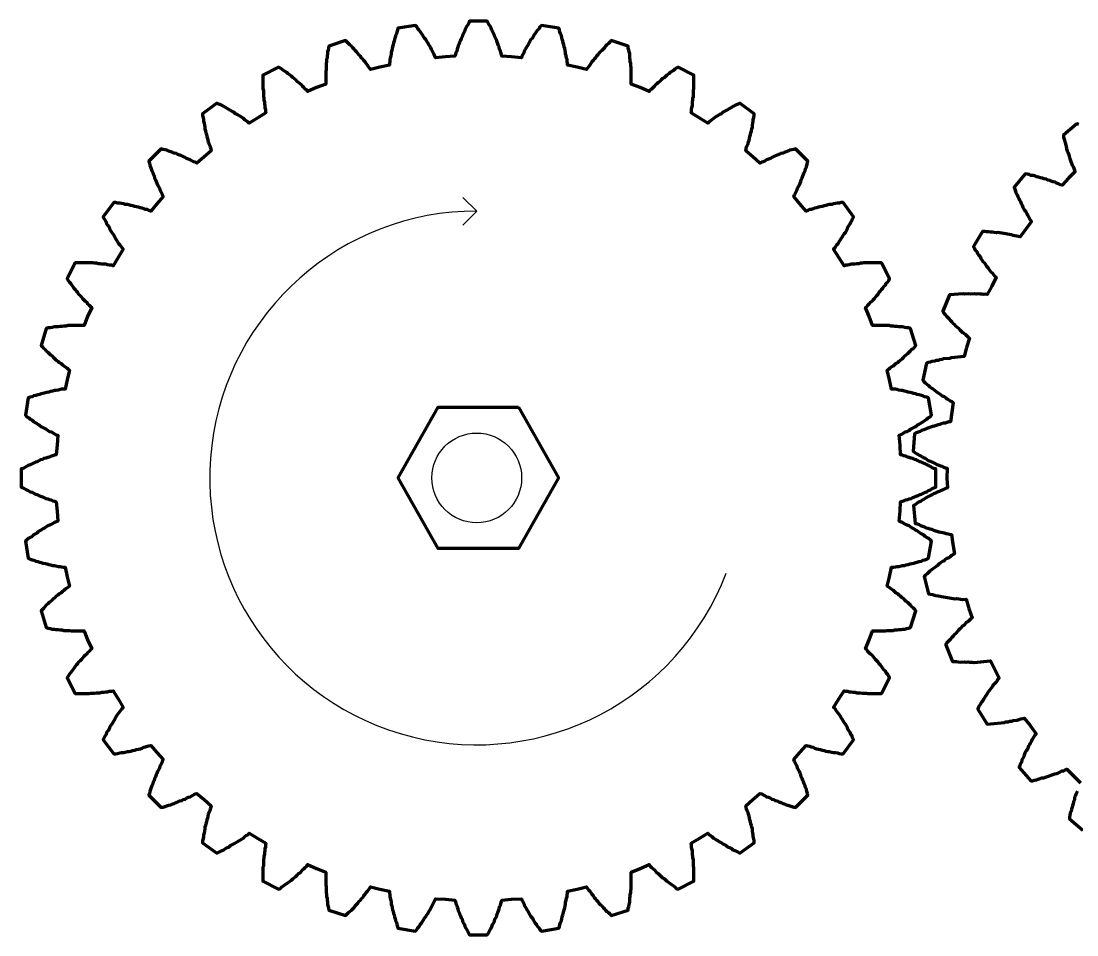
# Model space of a CAD drawing. Header units: millimetres. Extents: x -1288 to -435, y 250 to 901.
# Drawn here: x -1269.4 to -1175.3, y 469.3 to 550.7 of the extents above; entities that cross this region are included whole.
import ezdxf

# ---------------------------------------------------------------- set-up
doc = ezdxf.new("R2010")
doc.units = ezdxf.units.MM
doc.header["$MEASUREMENT"] = 0
for name, color, linetype, true_color in [('2D', 1, 'Continuous', 0xff0000), ('Layer 4', 18, 'Continuous', 0x000000), ('Predefinito', 18, 'Continuous', 0x000000)]:
    doc.layers.add(name, color=color, linetype=linetype, true_color=true_color)

msp = doc.modelspace()

# ---------------------------------------------------------------- linework, layer by layer
at = {"layer": '2D'}
for q in [(-1230, 535), (-1230, 532.519)]:
    msp.add_line((-1228.76, 533.787), q, dxfattribs=at)
msp.add_arc((-1228.76, 510), 23.787, 90, 339.09637, dxfattribs=at)
at = {"layer": 'Layer 4', "color": 18, "lineweight": 70, "true_color": 0x010101}
for points in [[(-1231.551, 547.542), (-1232.44, 547.458), (-1232.482, 547.585), (-1232.567, 547.754), (-1232.652, 547.881), (-1232.694, 548.008), (-1232.779, 548.177), (-1232.863, 548.347), (-1232.948, 548.473), (-1233.033, 548.601), (-1233.118, 548.77), (-1233.202, 548.897), (-1233.287, 549.066), (-1233.414, 549.193), (-1233.499, 549.32), (-1233.583, 549.49), (-1233.668, 549.617), (-1233.795, 549.786), (-1233.88, 549.913), (-1234.006, 550.04), (-1234.091, 550.209), (-1234.218, 550.336), (-1235.785, 550.082), (-1235.827, 549.913), (-1235.869, 549.744), (-1235.912, 549.575), (-1235.996, 549.447), (-1236.038, 549.236), (-1236.081, 549.109), (-1236.123, 548.939), (-1236.166, 548.77), (-1236.208, 548.601), (-1236.251, 548.431), (-1236.293, 548.262), (-1236.335, 548.092), (-1236.377, 547.923), (-1236.377, 547.796), (-1236.419, 547.627), (-1236.462, 547.415), (-1236.504, 547.288), (-1236.504, 547.119), (-1236.547, 546.95), (-1236.547, 546.781), (-1237.393, 546.611)], [(-1225.667, 547.542), (-1226.513, 547.585), (-1226.556, 547.754), (-1226.598, 547.923), (-1226.641, 548.05), (-1226.726, 548.22), (-1226.768, 548.389), (-1226.81, 548.516), (-1226.894, 548.685), (-1226.937, 548.854), (-1226.979, 548.982), (-1227.064, 549.151), (-1227.149, 549.32), (-1227.191, 549.447), (-1227.275, 549.617), (-1227.36, 549.786), (-1227.403, 549.913), (-1227.488, 550.082), (-1227.572, 550.252), (-1227.656, 550.379), (-1227.741, 550.548), (-1227.826, 550.717), (-1229.392, 550.717), (-1229.477, 550.548), (-1229.562, 550.379), (-1229.646, 550.252), (-1229.731, 550.082), (-1229.816, 549.913), (-1229.858, 549.786), (-1229.943, 549.617), (-1230.027, 549.447), (-1230.069, 549.32), (-1230.154, 549.151), (-1230.197, 548.982), (-1230.281, 548.854), (-1230.324, 548.685), (-1230.408, 548.516), (-1230.45, 548.389), (-1230.493, 548.22), (-1230.535, 548.05), (-1230.62, 547.923), (-1230.662, 547.754), (-1230.705, 547.585), (-1231.551, 547.542)], [(-1219.825, 546.611), (-1220.672, 546.781), (-1220.672, 546.95), (-1220.714, 547.119), (-1220.714, 547.288), (-1220.757, 547.415), (-1220.799, 547.627), (-1220.841, 547.796), (-1220.841, 547.923), (-1220.883, 548.092), (-1220.925, 548.262), (-1220.968, 548.431), (-1221.01, 548.601), (-1221.053, 548.77), (-1221.095, 548.939), (-1221.138, 549.109), (-1221.18, 549.236), (-1221.222, 549.447), (-1221.306, 549.575), (-1221.349, 549.744), (-1221.391, 549.913), (-1221.434, 550.082), (-1223, 550.336), (-1223.127, 550.209), (-1223.212, 550.04), (-1223.338, 549.913), (-1223.423, 549.786), (-1223.551, 549.617), (-1223.635, 549.49), (-1223.719, 549.32), (-1223.804, 549.193), (-1223.932, 549.066), (-1224.016, 548.897), (-1224.1, 548.77), (-1224.185, 548.601), (-1224.27, 548.473), (-1224.355, 548.347), (-1224.439, 548.177), (-1224.524, 548.008), (-1224.566, 547.881), (-1224.651, 547.754), (-1224.736, 547.585), (-1224.778, 547.458), (-1225.667, 547.542)], [(-1237.393, 546.611), (-1238.24, 546.4), (-1238.324, 546.526), (-1238.409, 546.653), (-1238.494, 546.781), (-1238.621, 546.95), (-1238.706, 547.077), (-1238.832, 547.204), (-1238.917, 547.331), (-1239.044, 547.458), (-1239.129, 547.585), (-1239.256, 547.711), (-1239.341, 547.839), (-1239.468, 547.966), (-1239.594, 548.092), (-1239.679, 548.22), (-1239.806, 548.347), (-1239.933, 548.473), (-1240.06, 548.601), (-1240.187, 548.728), (-1240.314, 548.854), (-1240.441, 548.982), (-1241.923, 548.473), (-1241.965, 548.304), (-1242.007, 548.135), (-1242.05, 547.966), (-1242.05, 547.796), (-1242.092, 547.627), (-1242.092, 547.415), (-1242.135, 547.288), (-1242.135, 547.077), (-1242.177, 546.95), (-1242.177, 546.4), (-1242.219, 546.23), (-1242.219, 545.087), (-1243.024, 544.791)], [(-1214.194, 544.791), (-1214.999, 545.087), (-1214.999, 546.611), (-1215.041, 546.738), (-1215.041, 546.95), (-1215.084, 547.077), (-1215.084, 547.288), (-1215.126, 547.415), (-1215.126, 547.796), (-1215.169, 547.966), (-1215.211, 548.135), (-1215.253, 548.304), (-1215.253, 548.473), (-1216.777, 548.982), (-1216.904, 548.854), (-1217.031, 548.728), (-1217.158, 548.601), (-1217.285, 548.473), (-1217.369, 548.347), (-1217.497, 548.22), (-1217.624, 548.092), (-1217.75, 547.966), (-1217.878, 547.839), (-1217.963, 547.711), (-1218.089, 547.585), (-1218.174, 547.458), (-1218.301, 547.331), (-1218.386, 547.204), (-1218.512, 547.077), (-1218.597, 546.95), (-1218.682, 546.781), (-1218.809, 546.653), (-1218.893, 546.526), (-1218.978, 546.4), (-1219.825, 546.611)], [(-1243.024, 544.791), (-1243.828, 544.452), (-1243.912, 544.579), (-1244.039, 544.664), (-1244.167, 544.791), (-1244.293, 544.917), (-1244.378, 545.045), (-1244.505, 545.129), (-1244.632, 545.256), (-1244.759, 545.341), (-1244.886, 545.468), (-1245.013, 545.595), (-1245.14, 545.679), (-1245.267, 545.807), (-1245.394, 545.891), (-1245.563, 546.018), (-1245.691, 546.145), (-1245.818, 546.23), (-1245.987, 546.315), (-1246.114, 546.442), (-1246.241, 546.526), (-1246.41, 546.611), (-1247.807, 545.891), (-1247.807, 544.706), (-1247.765, 544.536), (-1247.765, 543.986), (-1247.723, 543.859), (-1247.723, 543.69), (-1247.68, 543.521), (-1247.68, 543.351), (-1247.638, 543.182), (-1247.638, 543.013), (-1247.595, 542.843), (-1247.595, 542.674), (-1247.553, 542.547), (-1248.273, 542.081)], [(-1208.945, 542.081), (-1209.665, 542.547), (-1209.623, 542.674), (-1209.623, 542.843), (-1209.58, 543.013), (-1209.538, 543.182), (-1209.538, 543.521), (-1209.496, 543.69), (-1209.496, 543.859), (-1209.453, 543.986), (-1209.453, 544.536), (-1209.411, 544.706), (-1209.411, 545.891), (-1210.808, 546.611), (-1210.977, 546.526), (-1211.104, 546.442), (-1211.232, 546.315), (-1211.4, 546.23), (-1211.528, 546.145), (-1211.655, 546.018), (-1211.824, 545.891), (-1211.909, 545.807), (-1212.036, 545.679), (-1212.205, 545.595), (-1212.332, 545.468), (-1212.459, 545.341), (-1212.586, 545.256), (-1212.713, 545.129), (-1212.84, 545.045), (-1212.924, 544.917), (-1213.052, 544.791), (-1213.179, 544.664), (-1213.306, 544.579), (-1213.39, 544.452), (-1214.194, 544.791)], [(-1248.273, 542.081), (-1249.035, 541.616), (-1249.162, 541.742), (-1249.289, 541.827), (-1249.416, 541.912), (-1249.543, 542.039), (-1249.67, 542.123), (-1249.797, 542.208), (-1249.966, 542.293), (-1250.093, 542.378), (-1250.262, 542.462), (-1250.389, 542.589), (-1250.517, 542.674), (-1250.686, 542.759), (-1250.855, 542.843), (-1250.982, 542.928), (-1251.151, 543.013), (-1251.279, 543.097), (-1251.448, 543.182), (-1251.575, 543.267), (-1251.744, 543.309), (-1251.913, 543.394), (-1253.184, 542.462), (-1253.184, 542.293), (-1253.141, 542.123), (-1253.099, 541.954), (-1253.099, 541.785), (-1253.056, 541.616), (-1253.014, 541.446), (-1252.972, 541.277), (-1252.972, 541.108), (-1252.93, 540.938), (-1252.887, 540.769), (-1252.845, 540.6), (-1252.803, 540.431), (-1252.76, 540.261), (-1252.718, 540.092), (-1252.675, 539.965), (-1252.633, 539.795), (-1252.549, 539.626), (-1252.506, 539.499), (-1252.464, 539.329), (-1252.422, 539.16), (-1253.056, 538.61)], [(-1204.162, 538.61), (-1204.797, 539.16), (-1204.754, 539.329), (-1204.712, 539.499), (-1204.669, 539.626), (-1204.585, 539.795), (-1204.543, 539.965), (-1204.501, 540.092), (-1204.458, 540.261), (-1204.416, 540.431), (-1204.373, 540.6), (-1204.331, 540.769), (-1204.288, 540.938), (-1204.246, 541.108), (-1204.204, 541.277), (-1204.204, 541.446), (-1204.162, 541.616), (-1204.119, 541.785), (-1204.119, 541.954), (-1204.077, 542.123), (-1204.035, 542.293), (-1204.035, 542.462), (-1205.305, 543.394), (-1205.474, 543.309), (-1205.644, 543.267), (-1205.77, 543.182), (-1205.94, 543.097), (-1206.067, 543.013), (-1206.236, 542.928), (-1206.363, 542.843), (-1206.532, 542.759), (-1206.702, 542.674), (-1206.829, 542.589), (-1206.956, 542.462), (-1207.125, 542.378), (-1207.252, 542.293), (-1207.421, 542.208), (-1207.548, 542.123), (-1207.676, 542.039), (-1207.802, 541.912), (-1207.929, 541.827), (-1208.057, 541.742), (-1208.183, 541.616), (-1208.945, 542.081)], [(-1175.128, 541.505), (-1175.304, 541.574), (-1176.489, 540.536), (-1176.474, 540.367), (-1176.417, 540.202), (-1176.356, 539.995), (-1176.345, 539.868), (-1176.284, 539.661), (-1176.231, 539.538), (-1176.213, 539.328), (-1176.156, 539.162), (-1176.103, 539.04), (-1176.046, 538.875), (-1175.989, 538.709), (-1175.932, 538.545), (-1175.875, 538.379), (-1175.818, 538.215), (-1175.761, 538.05), (-1175.704, 537.885), (-1175.609, 537.765), (-1175.551, 537.601), (-1175.495, 537.435), (-1175.441, 537.313), (-1176.026, 536.709)], [(-1253.056, 538.61), (-1253.692, 538.06), (-1253.861, 538.144), (-1253.988, 538.186), (-1254.157, 538.271), (-1254.284, 538.356), (-1254.454, 538.398), (-1254.623, 538.483), (-1254.75, 538.567), (-1254.919, 538.652), (-1255.046, 538.695), (-1255.216, 538.779), (-1255.385, 538.822), (-1255.554, 538.906), (-1255.724, 538.948), (-1255.85, 538.991), (-1256.02, 539.076), (-1256.189, 539.118), (-1256.359, 539.203), (-1256.528, 539.245), (-1256.697, 539.287), (-1256.867, 539.329), (-1257.967, 538.229), (-1257.925, 538.06), (-1257.882, 537.89), (-1257.84, 537.721), (-1257.756, 537.552), (-1257.713, 537.382), (-1257.629, 537.213), (-1257.586, 537.086), (-1257.501, 536.917), (-1257.459, 536.747), (-1257.374, 536.578), (-1257.332, 536.409), (-1257.248, 536.282), (-1257.205, 536.112), (-1257.12, 535.985), (-1257.036, 535.816), (-1256.993, 535.689), (-1256.909, 535.52), (-1256.824, 535.35), (-1256.782, 535.223), (-1256.697, 535.096), (-1257.248, 534.419)], [(-1199.971, 534.419), (-1200.521, 535.096), (-1200.436, 535.223), (-1200.394, 535.35), (-1200.309, 535.52), (-1200.224, 535.689), (-1200.182, 535.816), (-1200.098, 535.985), (-1200.013, 536.112), (-1199.928, 536.282), (-1199.886, 536.409), (-1199.843, 536.578), (-1199.759, 536.747), (-1199.717, 536.917), (-1199.632, 537.086), (-1199.59, 537.213), (-1199.505, 537.382), (-1199.462, 537.552), (-1199.378, 537.721), (-1199.336, 537.89), (-1199.294, 538.06), (-1199.251, 538.229), (-1200.352, 539.329), (-1200.521, 539.287), (-1200.69, 539.245), (-1200.86, 539.203), (-1201.029, 539.118), (-1201.198, 539.076), (-1201.368, 538.991), (-1201.494, 538.948), (-1201.664, 538.906), (-1201.833, 538.822), (-1202.003, 538.779), (-1202.172, 538.695), (-1202.299, 538.652), (-1202.469, 538.567), (-1202.595, 538.483), (-1202.765, 538.398), (-1202.934, 538.356), (-1203.061, 538.271), (-1203.23, 538.186), (-1203.357, 538.144), (-1203.527, 538.06), (-1204.162, 538.61)], [(-1176.026, 536.709), (-1176.611, 536.106), (-1176.783, 536.133), (-1176.917, 536.206), (-1177.093, 536.276), (-1177.227, 536.349), (-1177.399, 536.377), (-1177.575, 536.446), (-1177.709, 536.519), (-1177.881, 536.547), (-1178.016, 536.62), (-1178.188, 536.648), (-1178.364, 536.717), (-1178.536, 536.744), (-1178.713, 536.814), (-1178.843, 536.845), (-1179.019, 536.915), (-1179.191, 536.942), (-1179.364, 536.97), (-1179.539, 537.039), (-1179.712, 537.066), (-1179.884, 537.094), (-1180.885, 535.901), (-1180.828, 535.737), (-1180.771, 535.572), (-1180.714, 535.406), (-1180.615, 535.245), (-1180.558, 535.08), (-1180.459, 534.919), (-1180.402, 534.754), (-1180.306, 534.635), (-1180.25, 534.47), (-1180.151, 534.309), (-1180.093, 534.144), (-1180.04, 534.02), (-1179.941, 533.859), (-1179.846, 533.74), (-1179.747, 533.579), (-1179.69, 533.414), (-1179.594, 533.295), (-1179.495, 533.134), (-1179.442, 533.01), (-1179.343, 532.849), (-1179.835, 532.169)], [(-1257.248, 534.419), (-1257.798, 533.784), (-1257.967, 533.826), (-1258.094, 533.911), (-1258.263, 533.911), (-1258.433, 533.996), (-1258.56, 534.038), (-1258.729, 534.081), (-1258.899, 534.123), (-1259.068, 534.165), (-1259.237, 534.207), (-1259.406, 534.25), (-1259.576, 534.292), (-1259.745, 534.334), (-1259.872, 534.377), (-1260.084, 534.377), (-1260.211, 534.419), (-1260.423, 534.461), (-1260.549, 534.504), (-1260.761, 534.504), (-1260.931, 534.546), (-1261.1, 534.546), (-1262.031, 533.276), (-1261.947, 533.107), (-1261.862, 532.979), (-1261.777, 532.81), (-1261.735, 532.641), (-1261.651, 532.514), (-1261.523, 532.345), (-1261.481, 532.217), (-1261.396, 532.048), (-1261.269, 531.879), (-1261.185, 531.752), (-1261.1, 531.625), (-1261.015, 531.456), (-1260.931, 531.329), (-1260.846, 531.202), (-1260.761, 531.075), (-1260.676, 530.906), (-1260.549, 530.778), (-1260.465, 530.651), (-1260.38, 530.525), (-1260.253, 530.397), (-1260.719, 529.635)], [(-1196.499, 529.635), (-1196.965, 530.397), (-1196.838, 530.525), (-1196.753, 530.651), (-1196.668, 530.778), (-1196.542, 530.906), (-1196.457, 531.075), (-1196.372, 531.202), (-1196.287, 531.329), (-1196.203, 531.456), (-1196.119, 531.625), (-1196.034, 531.752), (-1195.906, 531.879), (-1195.822, 532.048), (-1195.738, 532.217), (-1195.695, 532.345), (-1195.568, 532.514), (-1195.483, 532.641), (-1195.441, 532.81), (-1195.314, 532.979), (-1195.272, 533.107), (-1195.187, 533.276), (-1196.119, 534.546), (-1196.287, 534.546), (-1196.457, 534.504), (-1196.626, 534.504), (-1196.796, 534.461), (-1196.965, 534.419), (-1197.134, 534.377), (-1197.346, 534.377), (-1197.473, 534.334), (-1197.642, 534.292), (-1197.812, 534.25), (-1197.981, 534.207), (-1198.151, 534.165), (-1198.319, 534.123), (-1198.489, 534.081), (-1198.658, 534.038), (-1198.785, 533.996), (-1198.955, 533.911), (-1199.124, 533.911), (-1199.251, 533.826), (-1199.42, 533.784), (-1199.971, 534.419)], [(-1179.835, 532.169), (-1180.329, 531.488), (-1180.501, 531.516), (-1180.631, 531.547), (-1180.804, 531.574), (-1180.976, 531.601), (-1181.11, 531.675), (-1181.282, 531.702), (-1181.455, 531.73), (-1181.627, 531.757), (-1181.8, 531.785), (-1181.972, 531.812), (-1182.144, 531.84), (-1182.317, 531.867), (-1182.443, 531.856), (-1182.658, 531.879), (-1182.83, 531.907), (-1182.998, 531.892), (-1183.171, 531.92), (-1183.343, 531.947), (-1183.516, 531.974), (-1183.684, 531.959), (-1184.502, 530.613), (-1184.403, 530.452), (-1184.346, 530.287), (-1184.208, 530.171), (-1184.151, 530.006), (-1184.056, 529.887), (-1183.914, 529.73), (-1183.857, 529.565), (-1183.762, 529.445), (-1183.663, 529.284), (-1183.525, 529.169), (-1183.426, 529.008), (-1183.331, 528.888), (-1183.236, 528.769), (-1183.136, 528.608), (-1183.041, 528.489), (-1182.945, 528.37), (-1182.808, 528.254), (-1182.713, 528.135), (-1182.617, 528.016), (-1182.48, 527.9), (-1182.877, 527.101)], [(-1260.719, 529.635), (-1261.142, 528.916), (-1261.312, 528.958), (-1261.481, 528.958), (-1261.651, 529), (-1261.819, 529.042), (-1262.158, 529.042), (-1262.328, 529.085), (-1262.455, 529.085), (-1262.624, 529.127), (-1262.836, 529.127), (-1262.962, 529.17), (-1264.529, 529.17), (-1265.249, 527.773), (-1265.164, 527.603), (-1265.079, 527.476), (-1264.952, 527.35), (-1264.826, 527.18), (-1264.741, 527.053), (-1264.656, 526.926), (-1264.529, 526.799), (-1264.444, 526.672), (-1264.317, 526.545), (-1264.232, 526.376), (-1264.106, 526.248), (-1263.979, 526.122), (-1263.894, 525.995), (-1263.767, 525.867), (-1263.64, 525.741), (-1263.513, 525.656), (-1263.428, 525.529), (-1263.301, 525.402), (-1263.174, 525.275), (-1263.047, 525.19), (-1263.428, 524.386)], [(-1193.79, 524.386), (-1194.129, 525.19), (-1194.002, 525.275), (-1193.917, 525.402), (-1193.79, 525.529), (-1193.663, 525.656), (-1193.536, 525.741), (-1193.451, 525.867), (-1193.324, 525.995), (-1193.24, 526.122), (-1193.112, 526.248), (-1192.986, 526.376), (-1192.901, 526.545), (-1192.774, 526.672), (-1192.689, 526.799), (-1192.563, 526.926), (-1192.478, 527.053), (-1192.35, 527.18), (-1192.266, 527.35), (-1192.139, 527.476), (-1192.054, 527.603), (-1191.969, 527.773), (-1192.689, 529.17), (-1194.256, 529.17), (-1194.382, 529.127), (-1194.594, 529.127), (-1194.721, 529.085), (-1194.891, 529.085), (-1195.06, 529.042), (-1195.399, 529.042), (-1195.568, 529), (-1195.738, 528.958), (-1195.906, 528.958), (-1196.034, 528.916), (-1196.499, 529.635)], [(-1182.877, 527.101), (-1183.278, 526.343), (-1183.409, 526.374), (-1183.577, 526.359), (-1183.749, 526.387), (-1183.918, 526.372), (-1184.091, 526.4), (-1184.26, 526.385), (-1184.432, 526.412), (-1184.727, 526.386), (-1184.942, 526.41), (-1185.279, 526.381), (-1185.409, 526.412), (-1186.633, 526.305), (-1187.227, 524.85), (-1187.128, 524.689), (-1187.033, 524.57), (-1186.892, 524.412), (-1186.796, 524.293), (-1186.659, 524.178), (-1186.563, 524.059), (-1186.422, 523.901), (-1186.327, 523.782), (-1186.189, 523.667), (-1186.094, 523.547), (-1185.956, 523.432), (-1185.818, 523.317), (-1185.723, 523.197), (-1185.586, 523.082), (-1185.49, 522.963), (-1185.356, 522.889), (-1185.218, 522.774), (-1185.081, 522.658), (-1184.985, 522.539), (-1184.852, 522.466), (-1185.119, 521.635)], [(-1263.428, 524.386), (-1263.724, 523.582), (-1265.206, 523.582), (-1265.375, 523.539), (-1265.545, 523.539), (-1265.714, 523.497), (-1265.884, 523.497), (-1266.053, 523.454), (-1266.392, 523.454), (-1266.603, 523.412), (-1266.773, 523.37), (-1266.942, 523.37), (-1267.111, 523.328), (-1267.577, 521.804), (-1267.45, 521.677), (-1267.323, 521.55), (-1267.238, 521.465), (-1267.111, 521.338), (-1266.984, 521.211), (-1266.857, 521.084), (-1266.73, 520.957), (-1266.603, 520.872), (-1266.476, 520.745), (-1266.349, 520.618), (-1266.222, 520.491), (-1266.095, 520.407), (-1265.968, 520.279), (-1265.799, 520.195), (-1265.672, 520.068), (-1265.545, 519.983), (-1265.418, 519.898), (-1265.291, 519.814), (-1265.164, 519.687), (-1265.037, 519.602), (-1265.249, 518.756)], [(-1191.969, 518.756), (-1192.182, 519.602), (-1192.054, 519.687), (-1191.927, 519.814), (-1191.801, 519.898), (-1191.631, 519.983), (-1191.546, 520.068), (-1191.419, 520.195), (-1191.25, 520.279), (-1191.123, 520.407), (-1190.996, 520.491), (-1190.869, 520.618), (-1190.742, 520.745), (-1190.615, 520.872), (-1190.488, 520.957), (-1190.361, 521.084), (-1190.234, 521.211), (-1190.107, 521.338), (-1189.98, 521.465), (-1189.853, 521.55), (-1189.726, 521.677), (-1189.641, 521.804), (-1190.107, 523.328), (-1190.276, 523.37), (-1190.446, 523.37), (-1190.615, 523.412), (-1190.827, 523.454), (-1191.165, 523.454), (-1191.292, 523.497), (-1191.504, 523.497), (-1191.631, 523.539), (-1191.843, 523.539), (-1192.012, 523.582), (-1193.493, 523.582), (-1193.79, 524.386)], [(-1185.119, 521.635), (-1185.344, 520.808), (-1186.482, 520.708), (-1186.648, 520.652), (-1187.196, 520.604), (-1187.319, 520.55), (-1187.529, 520.532), (-1187.652, 520.479), (-1187.863, 520.46), (-1187.986, 520.407), (-1188.197, 520.389), (-1188.362, 520.332), (-1188.527, 520.275), (-1188.692, 520.218), (-1189.026, 518.701), (-1188.931, 518.582), (-1188.794, 518.466), (-1188.656, 518.351), (-1188.518, 518.236), (-1188.381, 518.12), (-1188.243, 518.005), (-1188.109, 517.931), (-1187.972, 517.816), (-1187.834, 517.701), (-1187.701, 517.627), (-1187.563, 517.512), (-1187.429, 517.438), (-1187.292, 517.323), (-1187.115, 517.253), (-1186.977, 517.138), (-1186.886, 517.061), (-1186.706, 516.95), (-1186.573, 516.876), (-1186.438, 516.803), (-1186.305, 516.73), (-1186.441, 515.868)], [(-1265.249, 518.756), (-1265.418, 517.909), (-1265.756, 517.909), (-1265.884, 517.867), (-1266.053, 517.825), (-1266.264, 517.782), (-1266.392, 517.782), (-1266.561, 517.74), (-1266.73, 517.697), (-1266.899, 517.655), (-1267.069, 517.613), (-1267.196, 517.57), (-1267.407, 517.528), (-1267.577, 517.486), (-1267.704, 517.443), (-1267.873, 517.401), (-1268.043, 517.359), (-1268.212, 517.316), (-1268.381, 517.232), (-1268.55, 517.189), (-1268.72, 517.147), (-1268.974, 515.581), (-1268.847, 515.454), (-1268.678, 515.369), (-1268.55, 515.242), (-1268.381, 515.157), (-1268.254, 515.031), (-1268.127, 514.946), (-1267.958, 514.861), (-1267.831, 514.776), (-1267.704, 514.692), (-1267.535, 514.565), (-1267.407, 514.48), (-1267.238, 514.395), (-1267.111, 514.353), (-1266.984, 514.226), (-1266.815, 514.141), (-1266.645, 514.099), (-1266.518, 514.014), (-1266.392, 513.929), (-1266.222, 513.845), (-1266.095, 513.803), (-1266.137, 512.914)], [(-1191.038, 512.914), (-1191.123, 513.803), (-1190.996, 513.845), (-1190.827, 513.929), (-1190.699, 514.014), (-1190.573, 514.099), (-1190.403, 514.141), (-1190.234, 514.226), (-1190.107, 514.353), (-1189.98, 514.395), (-1189.811, 514.48), (-1189.684, 514.565), (-1189.514, 514.692), (-1189.388, 514.776), (-1189.26, 514.861), (-1189.091, 514.946), (-1188.964, 515.031), (-1188.794, 515.157), (-1188.668, 515.242), (-1188.541, 515.369), (-1188.371, 515.454), (-1188.244, 515.581), (-1188.498, 517.147), (-1188.668, 517.189), (-1188.837, 517.232), (-1189.007, 517.316), (-1189.133, 517.359), (-1189.345, 517.401), (-1189.514, 517.443), (-1189.641, 517.486), (-1189.811, 517.528), (-1189.98, 517.57), (-1190.149, 517.613), (-1190.318, 517.655), (-1190.488, 517.697), (-1190.657, 517.74), (-1190.827, 517.782), (-1190.954, 517.782), (-1191.165, 517.825), (-1191.292, 517.867), (-1191.462, 517.909), (-1191.801, 517.909), (-1191.969, 518.756)], [(-1225.032, 516.294), (-1221.46, 509.994), (-1225.037, 503.697), (-1232.187, 503.7), (-1235.76, 510), (-1232.183, 516.297), (-1225.032, 516.294)], [(-1186.441, 515.868), (-1186.537, 515.01), (-1186.705, 514.995), (-1186.87, 514.938), (-1187.035, 514.881), (-1187.161, 514.87), (-1187.369, 514.809), (-1187.492, 514.756), (-1187.661, 514.741), (-1187.825, 514.684), (-1187.99, 514.627), (-1188.155, 514.57), (-1188.32, 514.514), (-1188.486, 514.457), (-1188.65, 514.4), (-1188.773, 514.346), (-1188.938, 514.289), (-1189.146, 514.229), (-1189.265, 514.134), (-1189.43, 514.076), (-1189.594, 514.02), (-1189.756, 513.92), (-1189.876, 512.38), (-1189.738, 512.265), (-1189.559, 512.153), (-1189.424, 512.08), (-1189.291, 512.006), (-1189.111, 511.895), (-1188.977, 511.821), (-1188.801, 511.752), (-1188.664, 511.636), (-1188.53, 511.563), (-1188.354, 511.494), (-1188.22, 511.42), (-1188.044, 511.351), (-1187.909, 511.277), (-1187.776, 511.204), (-1187.599, 511.134), (-1187.424, 511.065), (-1187.293, 511.034), (-1187.16, 510.96), (-1186.983, 510.891), (-1186.853, 510.86), (-1186.86, 509.967)], [(-1266.137, 512.914), (-1266.222, 512.067), (-1266.392, 512.025), (-1266.518, 511.982), (-1266.688, 511.94), (-1266.857, 511.856), (-1266.984, 511.813), (-1267.154, 511.771), (-1267.323, 511.728), (-1267.45, 511.644), (-1267.619, 511.601), (-1267.788, 511.517), (-1267.916, 511.432), (-1268.085, 511.39), (-1268.254, 511.305), (-1268.381, 511.263), (-1268.55, 511.178), (-1268.72, 511.093), (-1268.889, 511.009), (-1269.016, 510.924), (-1269.186, 510.839), (-1269.355, 510.797), (-1269.355, 509.188), (-1269.186, 509.104), (-1269.016, 509.019), (-1268.889, 508.934), (-1268.72, 508.892), (-1268.55, 508.765), (-1268.381, 508.723), (-1268.254, 508.638), (-1268.085, 508.553), (-1267.916, 508.511), (-1267.788, 508.426), (-1267.619, 508.384), (-1267.45, 508.3), (-1267.323, 508.257), (-1267.154, 508.172), (-1266.984, 508.13), (-1266.857, 508.088), (-1266.688, 508.045), (-1266.518, 507.961), (-1266.392, 507.918), (-1266.222, 507.876), (-1266.137, 507.029)], [(-1191.038, 507.029), (-1190.996, 507.876), (-1190.827, 507.918), (-1190.699, 507.961), (-1190.53, 508.045), (-1190.361, 508.088), (-1190.234, 508.13), (-1190.065, 508.172), (-1189.895, 508.257), (-1189.726, 508.3), (-1189.599, 508.384), (-1189.43, 508.426), (-1189.26, 508.511), (-1189.133, 508.553), (-1188.964, 508.638), (-1188.794, 508.723), (-1188.668, 508.765), (-1188.498, 508.892), (-1188.329, 508.934), (-1188.202, 509.019), (-1188.032, 509.104), (-1187.863, 509.188), (-1187.863, 510.797), (-1188.032, 510.839), (-1188.202, 510.924), (-1188.329, 511.009), (-1188.498, 511.093), (-1188.668, 511.178), (-1188.794, 511.263), (-1188.964, 511.305), (-1189.133, 511.39), (-1189.26, 511.432), (-1189.43, 511.517), (-1189.599, 511.601), (-1189.726, 511.644), (-1189.895, 511.728), (-1190.065, 511.771), (-1190.234, 511.813), (-1190.361, 511.856), (-1190.53, 511.94), (-1190.699, 511.982), (-1190.827, 512.025), (-1190.996, 512.067), (-1191.038, 512.914)], [(-1186.86, 509.967), (-1186.828, 509.12), (-1186.994, 509.063), (-1187.116, 509.01), (-1187.278, 508.91), (-1187.443, 508.853), (-1187.565, 508.8), (-1187.731, 508.743), (-1187.892, 508.644), (-1188.056, 508.587), (-1188.176, 508.492), (-1188.341, 508.435), (-1188.502, 508.336), (-1188.625, 508.283), (-1188.786, 508.184), (-1188.948, 508.084), (-1189.07, 508.031), (-1189.228, 507.89), (-1189.393, 507.833), (-1189.512, 507.738), (-1189.674, 507.638), (-1189.835, 507.539), (-1189.695, 505.936), (-1189.522, 505.909), (-1189.346, 505.84), (-1189.212, 505.766), (-1189.036, 505.697), (-1188.86, 505.627), (-1188.726, 505.554), (-1188.554, 505.527), (-1188.378, 505.457), (-1188.248, 505.426), (-1188.071, 505.356), (-1187.896, 505.287), (-1187.765, 505.256), (-1187.59, 505.186), (-1187.417, 505.158), (-1187.244, 505.131), (-1187.114, 505.1), (-1186.938, 505.031), (-1186.766, 505.003), (-1186.636, 504.972), (-1186.463, 504.944), (-1186.347, 504.105)], [(-1266.137, 507.029), (-1266.095, 506.14), (-1266.222, 506.098), (-1266.392, 506.013), (-1266.518, 505.929), (-1266.645, 505.887), (-1266.815, 505.802), (-1266.984, 505.717), (-1267.111, 505.632), (-1267.238, 505.548), (-1267.407, 505.463), (-1267.535, 505.378), (-1267.704, 505.294), (-1267.831, 505.209), (-1267.958, 505.082), (-1268.127, 504.997), (-1268.254, 504.913), (-1268.381, 504.786), (-1268.55, 504.701), (-1268.678, 504.616), (-1268.847, 504.489), (-1268.974, 504.362), (-1268.72, 502.838), (-1268.55, 502.754), (-1268.381, 502.712), (-1268.212, 502.669), (-1268.043, 502.584), (-1267.873, 502.542), (-1267.704, 502.5), (-1267.577, 502.457), (-1267.407, 502.415), (-1267.196, 502.373), (-1267.069, 502.331), (-1266.899, 502.288), (-1266.73, 502.246), (-1266.561, 502.203), (-1266.392, 502.203), (-1266.264, 502.161), (-1266.053, 502.119), (-1265.884, 502.119), (-1265.756, 502.076), (-1265.587, 502.034), (-1265.418, 502.034), (-1265.249, 501.187)], [(-1191.969, 501.187), (-1191.801, 502.034), (-1191.631, 502.034), (-1191.462, 502.076), (-1191.292, 502.119), (-1191.165, 502.119), (-1190.954, 502.161), (-1190.827, 502.203), (-1190.657, 502.203), (-1190.488, 502.246), (-1190.318, 502.288), (-1190.149, 502.331), (-1189.98, 502.373), (-1189.811, 502.415), (-1189.641, 502.457), (-1189.514, 502.5), (-1189.345, 502.542), (-1189.133, 502.584), (-1189.007, 502.669), (-1188.837, 502.712), (-1188.668, 502.754), (-1188.498, 502.838), (-1188.244, 504.362), (-1188.371, 504.489), (-1188.541, 504.616), (-1188.668, 504.701), (-1188.794, 504.786), (-1188.964, 504.913), (-1189.091, 504.997), (-1189.26, 505.082), (-1189.388, 505.209), (-1189.514, 505.294), (-1189.684, 505.378), (-1189.811, 505.463), (-1189.98, 505.548), (-1190.107, 505.632), (-1190.234, 505.717), (-1190.403, 505.802), (-1190.573, 505.887), (-1190.699, 505.929), (-1190.827, 506.013), (-1190.996, 506.098), (-1191.123, 506.14), (-1191.038, 507.029)], [(-1186.347, 504.105), (-1186.186, 503.227), (-1186.308, 503.174), (-1186.47, 503.074), (-1186.589, 502.979), (-1186.708, 502.883), (-1186.873, 502.826), (-1187.034, 502.728), (-1187.149, 502.59), (-1187.273, 502.537), (-1187.434, 502.437), (-1187.553, 502.342), (-1187.711, 502.201), (-1187.83, 502.105), (-1187.949, 502.01), (-1188.11, 501.911), (-1188.229, 501.815), (-1188.387, 501.674), (-1188.506, 501.579), (-1188.622, 501.441), (-1188.782, 501.342), (-1188.898, 501.204), (-1188.509, 499.666), (-1188.336, 499.639), (-1188.164, 499.611), (-1187.988, 499.542), (-1187.858, 499.511), (-1187.643, 499.487), (-1187.471, 499.459), (-1187.34, 499.429), (-1187.168, 499.401), (-1186.996, 499.374), (-1186.823, 499.346), (-1186.651, 499.319), (-1186.478, 499.291), (-1186.306, 499.264), (-1186.134, 499.237), (-1186.008, 499.248), (-1185.792, 499.224), (-1185.662, 499.193), (-1185.49, 499.165), (-1185.153, 499.195), (-1184.91, 498.366)], [(-1265.249, 501.187), (-1265.037, 500.341), (-1265.164, 500.256), (-1265.291, 500.171), (-1265.418, 500.086), (-1265.545, 499.96), (-1265.672, 499.875), (-1265.799, 499.748), (-1265.968, 499.663), (-1266.095, 499.537), (-1266.222, 499.452), (-1266.349, 499.325), (-1266.476, 499.24), (-1266.603, 499.113), (-1266.73, 498.986), (-1266.857, 498.901), (-1266.984, 498.775), (-1267.111, 498.647), (-1267.238, 498.52), (-1267.323, 498.393), (-1267.45, 498.266), (-1267.577, 498.139), (-1267.111, 496.658), (-1266.942, 496.615), (-1266.773, 496.573), (-1266.603, 496.531), (-1266.392, 496.531), (-1266.264, 496.488), (-1266.053, 496.488), (-1265.884, 496.446), (-1265.714, 496.446), (-1265.545, 496.404), (-1265.037, 496.404), (-1264.868, 496.362), (-1263.724, 496.362), (-1263.428, 495.557)], [(-1193.79, 495.557), (-1193.493, 496.362), (-1192.35, 496.362), (-1192.182, 496.404), (-1191.631, 496.404), (-1191.504, 496.446), (-1191.292, 496.446), (-1191.165, 496.488), (-1190.954, 496.488), (-1190.827, 496.531), (-1190.615, 496.531), (-1190.446, 496.573), (-1190.276, 496.615), (-1190.107, 496.658), (-1189.641, 498.139), (-1189.726, 498.266), (-1189.853, 498.393), (-1189.98, 498.52), (-1190.107, 498.647), (-1190.234, 498.775), (-1190.361, 498.901), (-1190.488, 498.986), (-1190.615, 499.113), (-1190.742, 499.24), (-1190.869, 499.325), (-1190.996, 499.452), (-1191.123, 499.537), (-1191.25, 499.663), (-1191.419, 499.748), (-1191.546, 499.875), (-1191.631, 499.96), (-1191.801, 500.086), (-1191.927, 500.171), (-1192.054, 500.256), (-1192.182, 500.341), (-1191.969, 501.187)], [(-1184.91, 498.366), (-1184.626, 497.541), (-1184.745, 497.446), (-1184.861, 497.308), (-1184.98, 497.213), (-1185.141, 497.114), (-1185.217, 497.022), (-1185.333, 496.885), (-1185.495, 496.785), (-1185.61, 496.648), (-1185.729, 496.552), (-1185.845, 496.415), (-1185.96, 496.277), (-1186.075, 496.139), (-1186.194, 496.044), (-1186.31, 495.907), (-1186.425, 495.769), (-1186.541, 495.632), (-1186.656, 495.494), (-1186.775, 495.398), (-1186.891, 495.261), (-1186.964, 495.127), (-1186.367, 493.649), (-1186.195, 493.622), (-1186.026, 493.637), (-1185.854, 493.609), (-1185.639, 493.586), (-1185.302, 493.615), (-1185.172, 493.584), (-1184.961, 493.602), (-1184.831, 493.571), (-1184.62, 493.59), (-1184.448, 493.562), (-1182.971, 493.691), (-1182.606, 492.916)], [(-1263.428, 495.557), (-1263.047, 494.753), (-1263.174, 494.668), (-1263.301, 494.541), (-1263.428, 494.414), (-1263.513, 494.287), (-1263.64, 494.202), (-1263.767, 494.075), (-1263.894, 493.948), (-1263.979, 493.821), (-1264.106, 493.694), (-1264.232, 493.567), (-1264.317, 493.44), (-1264.444, 493.313), (-1264.529, 493.187), (-1264.656, 493.017), (-1264.741, 492.89), (-1264.826, 492.763), (-1264.952, 492.636), (-1265.079, 492.467), (-1265.164, 492.34), (-1265.249, 492.17), (-1264.529, 490.773), (-1263.301, 490.773), (-1263.174, 490.816), (-1262.836, 490.816), (-1262.624, 490.858), (-1262.328, 490.858), (-1262.158, 490.9), (-1261.989, 490.9), (-1261.819, 490.942), (-1261.651, 490.942), (-1261.481, 490.985), (-1261.312, 490.985), (-1261.142, 491.027), (-1260.719, 490.308)], [(-1196.499, 490.308), (-1196.034, 491.027), (-1195.906, 490.985), (-1195.738, 490.985), (-1195.568, 490.942), (-1195.399, 490.942), (-1195.229, 490.9), (-1195.06, 490.9), (-1194.891, 490.858), (-1194.594, 490.858), (-1194.382, 490.816), (-1194.044, 490.816), (-1193.917, 490.773), (-1192.689, 490.773), (-1191.969, 492.17), (-1192.054, 492.34), (-1192.139, 492.467), (-1192.266, 492.636), (-1192.35, 492.763), (-1192.478, 492.89), (-1192.563, 493.017), (-1192.689, 493.187), (-1192.774, 493.313), (-1192.901, 493.44), (-1192.986, 493.567), (-1193.112, 493.694), (-1193.24, 493.821), (-1193.324, 493.948), (-1193.451, 494.075), (-1193.536, 494.202), (-1193.663, 494.287), (-1193.79, 494.414), (-1193.917, 494.541), (-1194.002, 494.668), (-1194.129, 494.753), (-1193.79, 495.557)], [(-1182.606, 492.916), (-1182.199, 492.144), (-1182.318, 492.049), (-1182.391, 491.915), (-1182.506, 491.777), (-1182.622, 491.64), (-1182.741, 491.544), (-1182.815, 491.411), (-1182.93, 491.273), (-1183.003, 491.139), (-1183.119, 491.002), (-1183.234, 490.864), (-1183.303, 490.688), (-1183.419, 490.55), (-1183.493, 490.416), (-1183.608, 490.279), (-1183.681, 490.145), (-1183.796, 490.007), (-1183.866, 489.831), (-1183.981, 489.694), (-1184.055, 489.56), (-1184.124, 489.384), (-1183.286, 488.055), (-1181.725, 488.191), (-1181.603, 488.244), (-1181.392, 488.263), (-1181.269, 488.316), (-1181.1, 488.331), (-1180.935, 488.388), (-1180.598, 488.417), (-1180.432, 488.474), (-1180.267, 488.531), (-1180.099, 488.546), (-1179.976, 488.599), (-1179.45, 487.923)], [(-1260.719, 490.308), (-1260.253, 489.546), (-1260.38, 489.419), (-1260.465, 489.292), (-1260.549, 489.165), (-1260.676, 489.038), (-1260.761, 488.911), (-1260.846, 488.784), (-1260.931, 488.614), (-1261.015, 488.487), (-1261.1, 488.36), (-1261.185, 488.191), (-1261.269, 488.064), (-1261.396, 487.895), (-1261.481, 487.767), (-1261.523, 487.598), (-1261.651, 487.429), (-1261.735, 487.302), (-1261.777, 487.133), (-1261.862, 487.006), (-1261.947, 486.837), (-1262.031, 486.667), (-1261.1, 485.397), (-1260.931, 485.397), (-1260.761, 485.439), (-1260.549, 485.482), (-1260.423, 485.524), (-1260.211, 485.524), (-1260.084, 485.566), (-1259.872, 485.609), (-1259.745, 485.609), (-1259.576, 485.651), (-1259.406, 485.693), (-1259.237, 485.736), (-1259.068, 485.778), (-1258.899, 485.82), (-1258.729, 485.863), (-1258.56, 485.905), (-1258.433, 485.99), (-1258.263, 486.032), (-1258.094, 486.075), (-1257.967, 486.117), (-1257.798, 486.159), (-1257.248, 485.524)], [(-1199.971, 485.524), (-1199.42, 486.159), (-1199.251, 486.117), (-1199.124, 486.075), (-1198.955, 486.032), (-1198.785, 485.99), (-1198.658, 485.905), (-1198.489, 485.863), (-1198.319, 485.82), (-1198.151, 485.778), (-1197.981, 485.736), (-1197.812, 485.693), (-1197.642, 485.651), (-1197.473, 485.609), (-1197.346, 485.609), (-1197.134, 485.566), (-1196.965, 485.524), (-1196.796, 485.524), (-1196.626, 485.482), (-1196.457, 485.439), (-1196.287, 485.397), (-1196.119, 485.397), (-1195.187, 486.667), (-1195.272, 486.837), (-1195.314, 487.006), (-1195.441, 487.133), (-1195.483, 487.302), (-1195.568, 487.429), (-1195.695, 487.598), (-1195.738, 487.767), (-1195.822, 487.895), (-1195.906, 488.064), (-1196.034, 488.191), (-1196.119, 488.36), (-1196.203, 488.487), (-1196.287, 488.614), (-1196.372, 488.784), (-1196.457, 488.911), (-1196.542, 489.038), (-1196.668, 489.165), (-1196.753, 489.292), (-1196.838, 489.419), (-1196.965, 489.546), (-1196.499, 490.308)], [(-1179.45, 487.923), (-1178.919, 487.204), (-1179.034, 487.066), (-1179.108, 486.933), (-1179.181, 486.799), (-1179.296, 486.661), (-1179.366, 486.485), (-1179.439, 486.351), (-1179.513, 486.217), (-1179.586, 486.083), (-1179.655, 485.908), (-1179.729, 485.774), (-1179.844, 485.636), (-1179.914, 485.46), (-1179.983, 485.284), (-1180.015, 485.154), (-1180.126, 484.974), (-1180.199, 484.84), (-1180.227, 484.668), (-1180.339, 484.488), (-1180.37, 484.358), (-1180.44, 484.182), (-1179.401, 482.998), (-1179.232, 483.012), (-1179.067, 483.069), (-1178.898, 483.084), (-1178.733, 483.141), (-1178.569, 483.198), (-1178.404, 483.255), (-1178.193, 483.273), (-1178.07, 483.327), (-1177.905, 483.383), (-1177.74, 483.44), (-1177.575, 483.497), (-1177.41, 483.554), (-1177.245, 483.611), (-1177.08, 483.668), (-1176.915, 483.725), (-1176.792, 483.778), (-1176.631, 483.877), (-1176.462, 483.892), (-1176.343, 483.988), (-1176.178, 484.045), (-1175.574, 483.46)], [(-1257.248, 485.524), (-1256.697, 484.889), (-1256.782, 484.72), (-1256.824, 484.592), (-1256.909, 484.423), (-1256.993, 484.296), (-1257.036, 484.127), (-1257.12, 483.958), (-1257.205, 483.831), (-1257.248, 483.662), (-1257.332, 483.534), (-1257.374, 483.365), (-1257.459, 483.196), (-1257.501, 483.026), (-1257.586, 482.9), (-1257.629, 482.73), (-1257.713, 482.561), (-1257.756, 482.391), (-1257.84, 482.222), (-1257.882, 482.053), (-1257.925, 481.883), (-1257.967, 481.714), (-1256.867, 480.613), (-1256.697, 480.656), (-1256.528, 480.698), (-1256.359, 480.782), (-1256.189, 480.825), (-1256.02, 480.867), (-1255.85, 480.952), (-1255.724, 480.994), (-1255.554, 481.079), (-1255.385, 481.121), (-1255.216, 481.206), (-1255.046, 481.248), (-1254.919, 481.333), (-1254.75, 481.375), (-1254.623, 481.46), (-1254.454, 481.545), (-1254.284, 481.587), (-1254.157, 481.672), (-1253.988, 481.756), (-1253.861, 481.841), (-1253.692, 481.883), (-1253.056, 481.333)], [(-1204.162, 481.333), (-1203.527, 481.883), (-1203.357, 481.841), (-1203.23, 481.756), (-1203.061, 481.672), (-1202.934, 481.587), (-1202.765, 481.545), (-1202.595, 481.46), (-1202.469, 481.375), (-1202.299, 481.333), (-1202.172, 481.248), (-1202.003, 481.206), (-1201.833, 481.121), (-1201.664, 481.079), (-1201.494, 480.994), (-1201.368, 480.952), (-1201.198, 480.867), (-1201.029, 480.825), (-1200.86, 480.782), (-1200.69, 480.698), (-1200.521, 480.656), (-1200.352, 480.613), (-1199.251, 481.714), (-1199.294, 481.883), (-1199.336, 482.053), (-1199.378, 482.222), (-1199.462, 482.391), (-1199.505, 482.561), (-1199.59, 482.73), (-1199.632, 482.9), (-1199.717, 483.026), (-1199.759, 483.196), (-1199.843, 483.365), (-1199.886, 483.534), (-1199.928, 483.662), (-1200.013, 483.831), (-1200.098, 483.958), (-1200.182, 484.127), (-1200.224, 484.296), (-1200.309, 484.423), (-1200.394, 484.592), (-1200.436, 484.72), (-1200.521, 484.889), (-1199.971, 485.524)], [(-1175.574, 483.46), (-1174.967, 482.833)], [(-1175.241, 482.086), (-1175.311, 481.911), (-1175.385, 481.777), (-1175.454, 481.601), (-1175.485, 481.47), (-1175.513, 481.298), (-1175.582, 481.122), (-1175.61, 480.95), (-1175.679, 480.773), (-1175.71, 480.643), (-1175.78, 480.467), (-1175.808, 480.295), (-1175.877, 480.119), (-1175.904, 479.947), (-1175.931, 479.774), (-1175.959, 479.601), (-1174.766, 478.601)], [(-1253.056, 481.333), (-1252.422, 480.782), (-1252.464, 480.656), (-1252.506, 480.486), (-1252.549, 480.317), (-1252.633, 480.19), (-1252.675, 480.021), (-1252.718, 479.851), (-1252.76, 479.682), (-1252.803, 479.513), (-1252.845, 479.343), (-1252.887, 479.174), (-1252.93, 479.004), (-1252.972, 478.878), (-1252.972, 478.708), (-1253.014, 478.497), (-1253.056, 478.37), (-1253.099, 478.158), (-1253.099, 478.031), (-1253.141, 477.819), (-1253.184, 477.65), (-1253.184, 477.481), (-1251.913, 476.549), (-1251.744, 476.634), (-1251.575, 476.719), (-1251.448, 476.803), (-1251.279, 476.846), (-1251.151, 476.973), (-1250.982, 477.057), (-1250.855, 477.1), (-1250.686, 477.227), (-1250.517, 477.311), (-1250.389, 477.396), (-1250.262, 477.481), (-1250.093, 477.565), (-1249.966, 477.65), (-1249.797, 477.735), (-1249.67, 477.819), (-1249.543, 477.904), (-1249.416, 478.031), (-1249.289, 478.116), (-1249.162, 478.2), (-1249.035, 478.327), (-1248.273, 477.862)], [(-1208.945, 477.862), (-1208.183, 478.327), (-1208.057, 478.2), (-1207.929, 478.116), (-1207.802, 478.031), (-1207.676, 477.904), (-1207.548, 477.819), (-1207.421, 477.735), (-1207.252, 477.65), (-1207.125, 477.565), (-1206.956, 477.481), (-1206.829, 477.396), (-1206.702, 477.311), (-1206.532, 477.227), (-1206.363, 477.1), (-1206.236, 477.057), (-1206.067, 476.973), (-1205.94, 476.846), (-1205.77, 476.803), (-1205.644, 476.719), (-1205.474, 476.634), (-1205.305, 476.549), (-1204.035, 477.481), (-1204.035, 477.65), (-1204.077, 477.819), (-1204.119, 478.031), (-1204.119, 478.158), (-1204.162, 478.37), (-1204.204, 478.497), (-1204.204, 478.708), (-1204.246, 478.878), (-1204.288, 479.004), (-1204.331, 479.174), (-1204.373, 479.343), (-1204.416, 479.513), (-1204.458, 479.682), (-1204.501, 479.851), (-1204.543, 480.021), (-1204.585, 480.19), (-1204.669, 480.317), (-1204.712, 480.486), (-1204.754, 480.656), (-1204.797, 480.782), (-1204.162, 481.333)], [(-1248.273, 477.862), (-1247.553, 477.438), (-1247.595, 477.269), (-1247.595, 477.1), (-1247.638, 476.93), (-1247.638, 476.761), (-1247.68, 476.634), (-1247.68, 476.422), (-1247.723, 476.253), (-1247.723, 476.126), (-1247.765, 475.957), (-1247.765, 475.406), (-1247.807, 475.279), (-1247.807, 474.052), (-1246.41, 473.332), (-1246.241, 473.417), (-1246.114, 473.544), (-1245.987, 473.628), (-1245.818, 473.755), (-1245.691, 473.84), (-1245.563, 473.925), (-1245.394, 474.052), (-1245.267, 474.136), (-1245.14, 474.263), (-1245.013, 474.348), (-1244.886, 474.475), (-1244.759, 474.602), (-1244.632, 474.729), (-1244.505, 474.814), (-1244.378, 474.941), (-1244.293, 475.068), (-1244.167, 475.152), (-1244.039, 475.279), (-1243.912, 475.406), (-1243.828, 475.533), (-1243.024, 475.195)], [(-1214.194, 475.195), (-1213.39, 475.533), (-1213.306, 475.406), (-1213.179, 475.279), (-1213.052, 475.152), (-1212.924, 475.068), (-1212.84, 474.941), (-1212.713, 474.814), (-1212.586, 474.729), (-1212.459, 474.602), (-1212.332, 474.475), (-1212.205, 474.348), (-1212.036, 474.263), (-1211.909, 474.136), (-1211.824, 474.052), (-1211.655, 473.925), (-1211.528, 473.84), (-1211.4, 473.755), (-1211.232, 473.628), (-1211.104, 473.544), (-1210.977, 473.417), (-1210.808, 473.332), (-1209.411, 474.052), (-1209.411, 475.279), (-1209.453, 475.406), (-1209.453, 475.957), (-1209.496, 476.126), (-1209.496, 476.253), (-1209.538, 476.422), (-1209.538, 476.761), (-1209.58, 476.93), (-1209.623, 477.1), (-1209.623, 477.269), (-1209.665, 477.438), (-1208.945, 477.862)], [(-1243.024, 475.195), (-1242.219, 474.856), (-1242.219, 473.713), (-1242.177, 473.544), (-1242.177, 473.036), (-1242.135, 472.866), (-1242.135, 472.697), (-1242.092, 472.528), (-1242.092, 472.358), (-1242.05, 472.189), (-1242.05, 471.977), (-1242.007, 471.808), (-1241.965, 471.639), (-1241.923, 471.469), (-1240.441, 471.004), (-1240.314, 471.131), (-1240.187, 471.257), (-1240.06, 471.342), (-1239.933, 471.469), (-1239.806, 471.596), (-1239.679, 471.723), (-1239.594, 471.85), (-1239.468, 471.977), (-1239.341, 472.104), (-1239.256, 472.231), (-1239.129, 472.358), (-1239.044, 472.485), (-1238.917, 472.612), (-1238.832, 472.782), (-1238.706, 472.909), (-1238.621, 473.036), (-1238.494, 473.163), (-1238.409, 473.29), (-1238.324, 473.417), (-1238.24, 473.544), (-1237.393, 473.332)], [(-1219.825, 473.332), (-1218.978, 473.544), (-1218.893, 473.417), (-1218.809, 473.29), (-1218.682, 473.163), (-1218.597, 473.036), (-1218.512, 472.909), (-1218.386, 472.782), (-1218.301, 472.612), (-1218.174, 472.485), (-1218.089, 472.358), (-1217.963, 472.231), (-1217.878, 472.104), (-1217.75, 471.977), (-1217.624, 471.85), (-1217.497, 471.723), (-1217.369, 471.596), (-1217.285, 471.469), (-1217.158, 471.342), (-1217.031, 471.257), (-1216.904, 471.131), (-1216.777, 471.004), (-1215.253, 471.469), (-1215.253, 471.639), (-1215.211, 471.808), (-1215.169, 471.977), (-1215.126, 472.189), (-1215.126, 472.528), (-1215.084, 472.697), (-1215.084, 472.866), (-1215.041, 473.036), (-1215.041, 473.205), (-1214.999, 473.374), (-1214.999, 474.856), (-1214.194, 475.195)], [(-1237.393, 473.332), (-1236.547, 473.163), (-1236.547, 472.993), (-1236.504, 472.824), (-1236.504, 472.697), (-1236.462, 472.528), (-1236.419, 472.358), (-1236.377, 472.189), (-1236.377, 472.02), (-1236.335, 471.85), (-1236.293, 471.681), (-1236.251, 471.512), (-1236.208, 471.385), (-1236.166, 471.173), (-1236.123, 471.046), (-1236.081, 470.877), (-1236.038, 470.707), (-1235.996, 470.538), (-1235.912, 470.369), (-1235.869, 470.199), (-1235.827, 470.03), (-1235.785, 469.861), (-1234.218, 469.607), (-1234.091, 469.734), (-1234.006, 469.903), (-1233.88, 470.03), (-1233.795, 470.199), (-1233.668, 470.326), (-1233.583, 470.453), (-1233.499, 470.623), (-1233.414, 470.75), (-1233.287, 470.919), (-1233.202, 471.046), (-1233.118, 471.173), (-1233.033, 471.342), (-1232.948, 471.469), (-1232.863, 471.639), (-1232.779, 471.766), (-1232.694, 471.935), (-1232.652, 472.062), (-1232.567, 472.231), (-1232.482, 472.358), (-1232.44, 472.485), (-1231.551, 472.443)], [(-1225.667, 472.443), (-1224.778, 472.485), (-1224.736, 472.358), (-1224.651, 472.231), (-1224.566, 472.062), (-1224.524, 471.935), (-1224.439, 471.766), (-1224.355, 471.639), (-1224.27, 471.469), (-1224.185, 471.342), (-1224.1, 471.173), (-1224.016, 471.046), (-1223.932, 470.919), (-1223.804, 470.75), (-1223.719, 470.623), (-1223.635, 470.453), (-1223.551, 470.326), (-1223.423, 470.199), (-1223.338, 470.03), (-1223.212, 469.903), (-1223.127, 469.734), (-1223, 469.607), (-1221.434, 469.861), (-1221.391, 470.03), (-1221.349, 470.199), (-1221.306, 470.369), (-1221.222, 470.538), (-1221.18, 470.707), (-1221.138, 470.877), (-1221.095, 471.046), (-1221.053, 471.173), (-1221.01, 471.385), (-1220.968, 471.512), (-1220.925, 471.681), (-1220.883, 471.85), (-1220.841, 472.02), (-1220.841, 472.189), (-1220.799, 472.358), (-1220.757, 472.528), (-1220.714, 472.697), (-1220.714, 472.824), (-1220.672, 472.993), (-1220.672, 473.163), (-1219.825, 473.332)], [(-1231.551, 472.443), (-1230.705, 472.358), (-1230.662, 472.231), (-1230.62, 472.062), (-1230.535, 471.893), (-1230.493, 471.766), (-1230.45, 471.596), (-1230.408, 471.427), (-1230.324, 471.257), (-1230.281, 471.131), (-1230.197, 470.961), (-1230.154, 470.792), (-1230.069, 470.665), (-1230.027, 470.496), (-1229.943, 470.326), (-1229.858, 470.199), (-1229.816, 470.03), (-1229.731, 469.861), (-1229.646, 469.734), (-1229.562, 469.564), (-1229.477, 469.395), (-1229.392, 469.268), (-1227.826, 469.268), (-1227.741, 469.395), (-1227.656, 469.564), (-1227.572, 469.734), (-1227.488, 469.861), (-1227.403, 470.03), (-1227.36, 470.199), (-1227.275, 470.326), (-1227.191, 470.496), (-1227.149, 470.665), (-1227.064, 470.792), (-1226.979, 470.961), (-1226.937, 471.131), (-1226.894, 471.257), (-1226.81, 471.427), (-1226.768, 471.596), (-1226.726, 471.766), (-1226.641, 471.893), (-1226.598, 472.062), (-1226.556, 472.231), (-1226.513, 472.358), (-1225.667, 472.443)]]:
    msp.add_lwpolyline(points, dxfattribs=at)
at = {"layer": 'Predefinito'}
msp.add_circle((-1228.76, 510), 4, dxfattribs=at)

doc.saveas('drawing.dxf')
